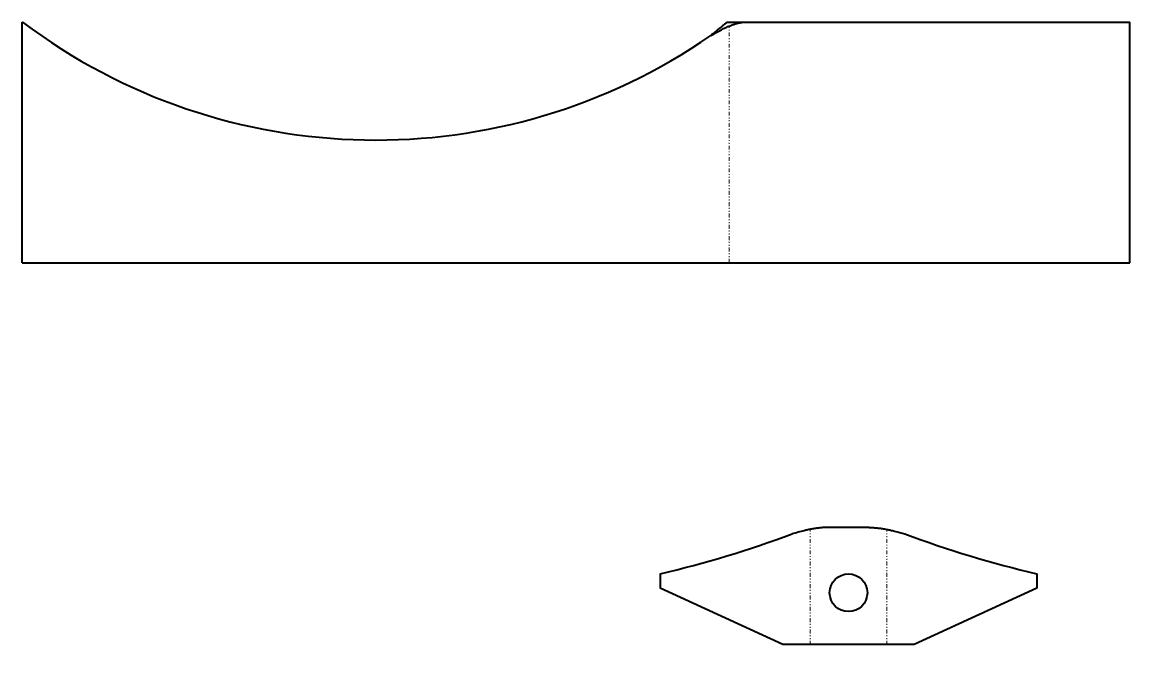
# Model space of a CAD drawing. Header units: millimetres. Extents: x 1030 to 2204, y -437 to 255.
import ezdxf

# ---------------------------------------------------------------- set-up
doc = ezdxf.new("R2010")
doc.units = ezdxf.units.MM
doc.linetypes.add('K5LT32768', pattern=[0])
doc.linetypes.add('K5LT32769', pattern=[12, 4, -2, 1, -2, 1, -2])

msp = doc.modelspace()

# ---------------------------------------------------------------- linework, layer by layer
at = {"color": 7, "linetype": 'K5LT32768', "lineweight": 40}
for p, q in [((1030, 255), (1030.3, 255)), ((1030, 0), (1030, 255)), ((1777.9, 255), (1794.7, 255)), ((1794.7, 255), (1799.3, 255)), ((1799.3, 255), (2204.3, 255)), ((2204.3, 0), (2204.3, 255)), ((1030, 0), (1760, 0)), ((1760, 0), (1799.3, 0)), ((1799.3, 0), (2204.3, 0)), ((1928, -280.8), (1884, -280.8)), ((1706.3, -330), (1706.3, -345)), ((2105.7, -330), (2105.7, -345)), ((1836.3, -405), (1706.3, -345)), ((2105.7, -345), (1975.7, -405)), ((1846.3, -405), (1836.3, -405)), ((1884, -405), (1846.3, -405)), ((1928, -405), (1884, -405)), ((1965.7, -405), (1928, -405)), ((1975.7, -405), (1965.7, -405))]:
    msp.add_line(p, q, dxfattribs=at)
at = {"color": 7, "linetype": 'K5LT32769', "lineweight": 18}
for p, q in [((1779.6, 0), (1779.6, 250.9)), ((1865.2, -405), (1865.2, -282.8)), ((1946.8, -405), (1946.8, -282.8))]:
    msp.add_line(p, q, dxfattribs=at)
at = {"color": 7, "linetype": 'K5LT32768', "lineweight": 40}
msp.add_circle((1906, -350), 20, dxfattribs=at)
for centre, radius, start, end in [((1405, 754), 624, 233.0995, 304.6743), ((1423.3, 856.7), 1220, 283.4146, 290.2887), ((2388.7, 856.7), 1220, 249.7113, 256.5854)]:
    msp.add_arc(centre, radius, start, end, dxfattribs=at)
for points, knots in [([(1760, 240.8), (1760.9, 241.3), (1762.8, 242.4), (1766.6, 244.5), (1770.9, 246.8), (1775.8, 249.2), (1779.9, 251.1), (1783.6, 252.4), (1787, 253.5), (1790, 254.3), (1792.7, 254.7), (1794, 254.9), (1794.7, 255)], [0, 0, 0, 0, 0.087266, 0.174531, 0.349062, 0.483108, 0.617153, 0.704699, 0.792244, 0.896122, 0.948061, 1, 1, 1, 1]), ([(1777.9, 255), (1777.1, 254.5), (1775.2, 253.2), (1771.9, 250.6), (1768.1, 247.6), (1764.6, 244.7), (1762, 242.5), (1760.7, 241.4), (1760, 240.8)], [0, 0, 0, 0, 0.128718, 0.300342, 0.54769, 0.773845, 0.886923, 1, 1, 1, 1]), ([(1884, -280.8), (1882.6, -280.8), (1879.8, -280.8), (1875.6, -281.2), (1871.3, -281.7), (1867.1, -282.4), (1863, -283.2), (1858.1, -284.4), (1852.6, -285.9), (1848.4, -287), (1846.3, -287.6)], [0, 0, 0, 0, 0.10807, 0.21614, 0.326772, 0.437403, 0.547652, 0.6579, 0.82895, 1, 1, 1, 1]), ([(1928, -280.8), (1928.5, -280.8), (1930, -280.8), (1933.2, -280.9), (1937.4, -281.3), (1942.1, -281.9), (1946.5, -282.7), (1950.7, -283.6), (1955.3, -284.7), (1960.3, -286.1), (1963.9, -287.1), (1965.7, -287.6)], [0, 0, 0, 0, 0.039989, 0.113303, 0.2466, 0.364151, 0.481702, 0.592493, 0.703283, 0.851642, 1, 1, 1, 1])]:
    msp.add_open_spline(points, degree=3, knots=knots, dxfattribs=at)

doc.saveas('drawing.dxf')
